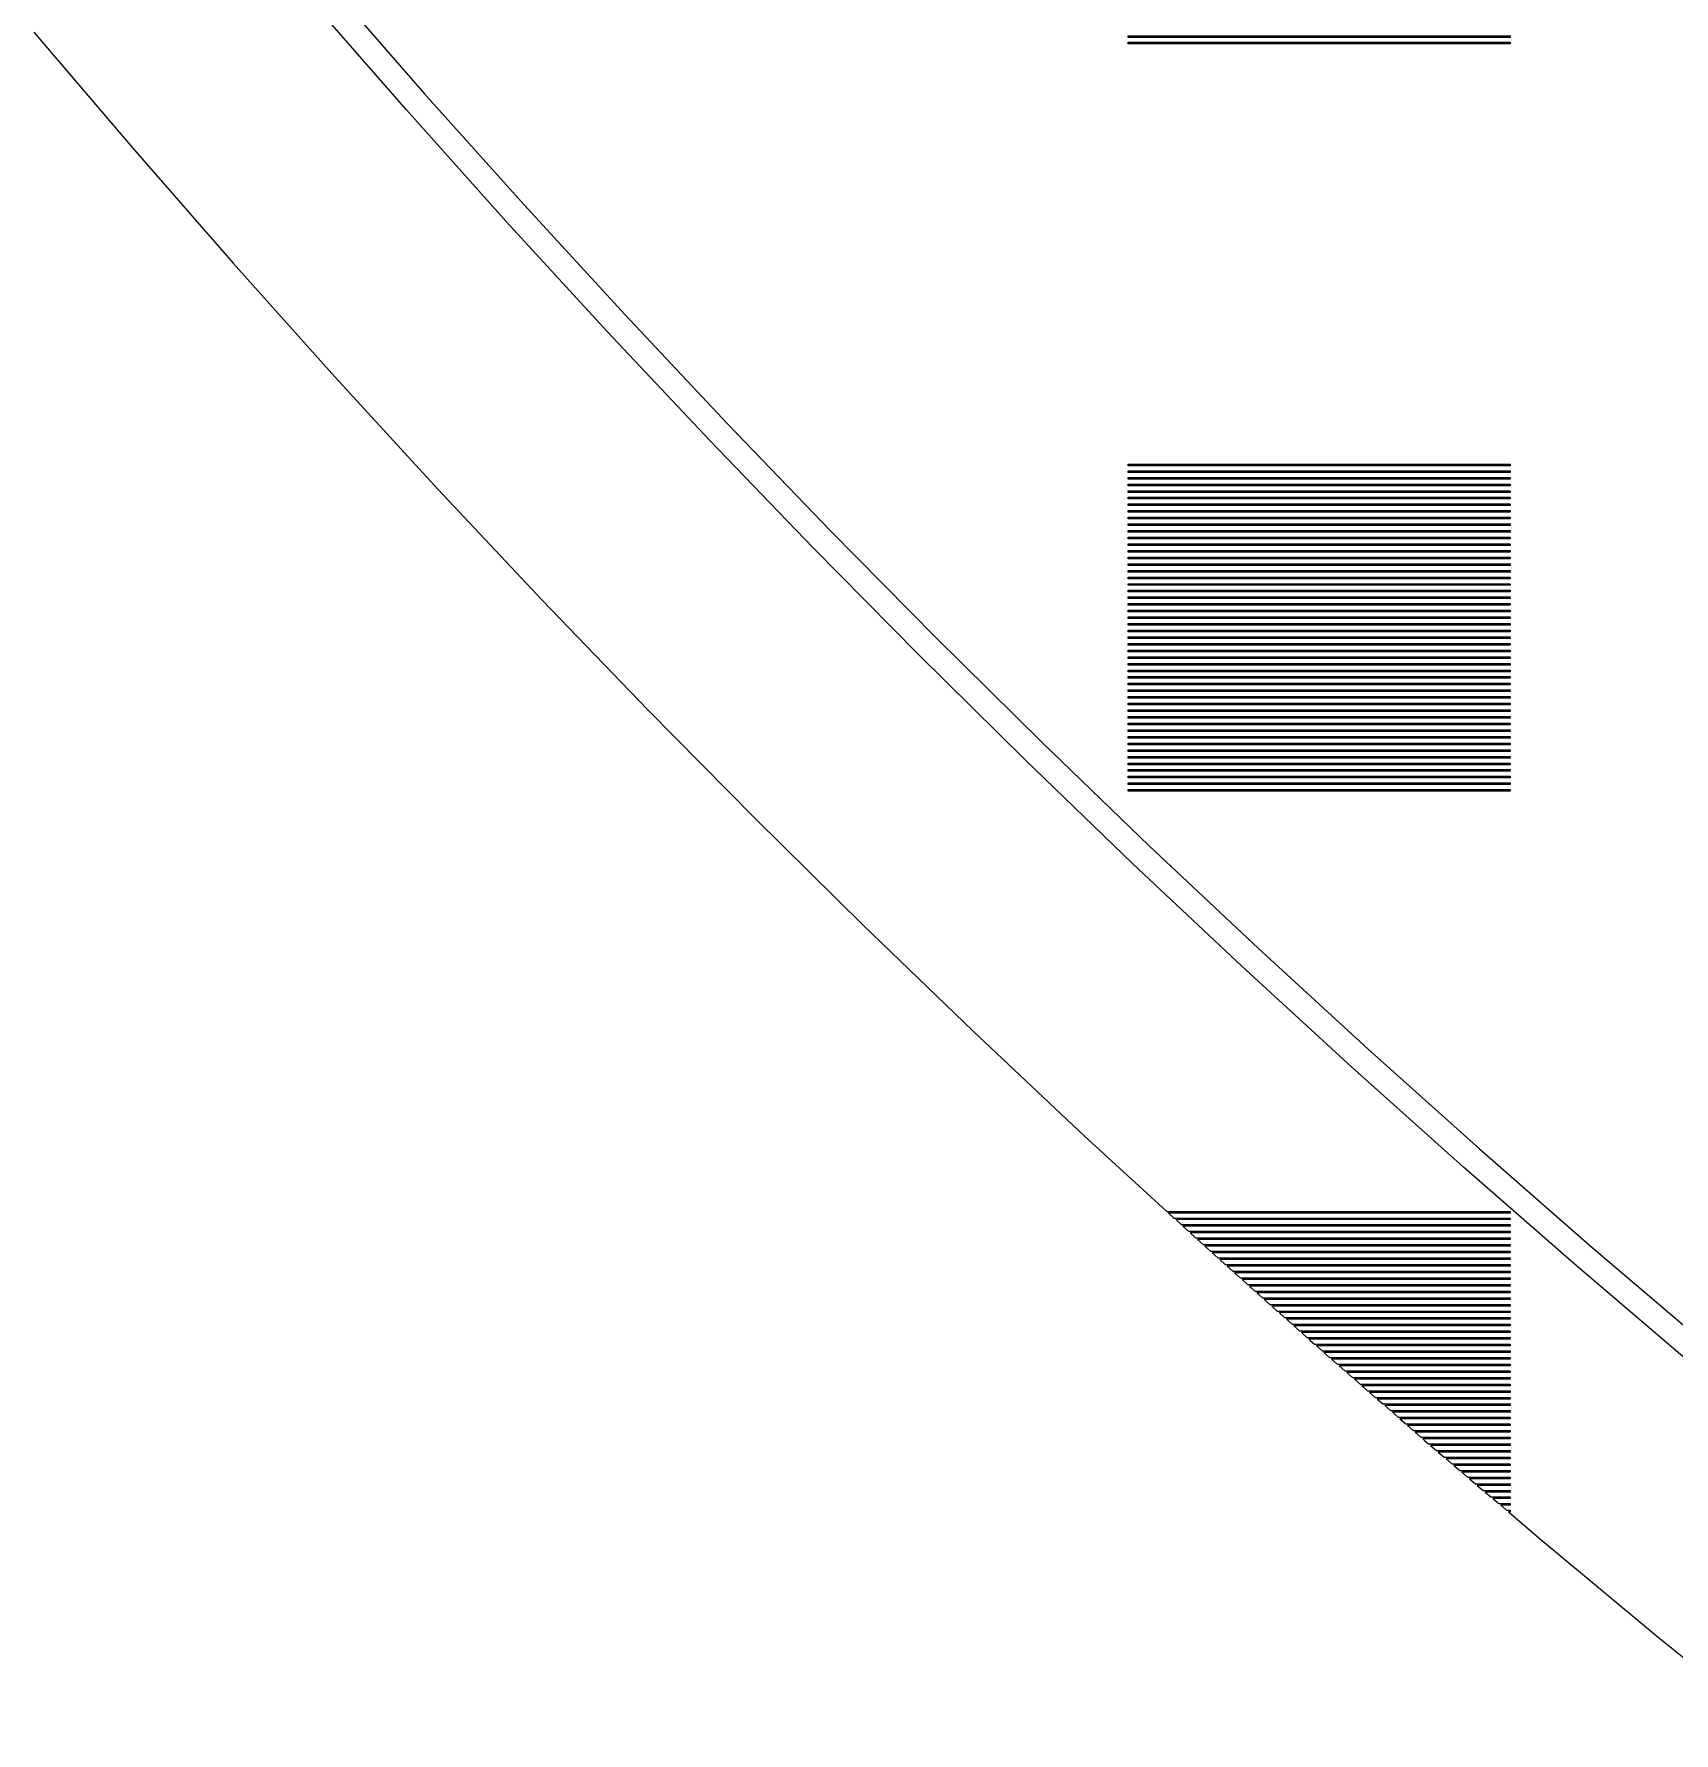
# Model space of a CAD drawing. Extents: x 40 to 187, y -3 to 150.
# Drawn here: x 51.91 to 62.01, y 13.9 to 24.36 of the extents above; entities that cross this region are included whole.
import ezdxf

# ---------------------------------------------------------------- set-up
doc = ezdxf.new("R2010")
doc.units = 0

msp = doc.modelspace()

# ---------------------------------------------------------------- linework, layer by layer
for p, q in [((54.1994, 23.8963), (53.5934, 24.5903)), ((53.7069, 24.6882), (54.3118, 23.9957)), ((51.9055, 24.3741), (52.5143, 23.6595)), ((58.6461, 24.343), (58.6461, 24.3532)), ((58.6461, 24.3532), (60.9981, 24.3532)), ((60.9981, 24.343), (58.6461, 24.343)), ((58.6461, 24.3021), (58.6461, 24.3123)), ((58.6461, 24.3123), (60.9981, 24.3123)), ((60.9981, 24.3021), (58.6461, 24.3021)), ((60.9981, 24.3532), (60.9981, 24.343)), ((60.9981, 24.3123), (60.9981, 24.3021)), ((54.3118, 23.9957), (54.925, 23.3107)), ((54.8139, 23.2099), (54.1994, 23.8963)), ((52.5143, 23.6595), (53.1319, 22.9524)), ((54.925, 23.3107), (55.5467, 22.6332)), ((55.4368, 22.5311), (54.8139, 23.2099)), ((53.1319, 22.9524), (53.758, 22.2529)), ((55.5467, 22.6332), (56.1766, 21.9634)), ((56.0679, 21.8599), (55.4368, 22.5311)), ((53.758, 22.2529), (54.3927, 21.5612)), ((56.1766, 21.9634), (56.8147, 21.3014)), ((56.7073, 21.1966), (56.0679, 21.8599)), ((58.6461, 21.7047), (58.6461, 21.7149)), ((58.6461, 21.7149), (60.9981, 21.7149)), ((60.9981, 21.7047), (58.6461, 21.7047)), ((58.6461, 21.6638), (58.6461, 21.674)), ((58.6461, 21.674), (60.9981, 21.674)), ((60.9981, 21.6638), (58.6461, 21.6638)), ((60.9981, 21.7149), (60.9981, 21.7047)), ((60.9981, 21.674), (60.9981, 21.6638)), ((54.3927, 21.5612), (55.0359, 20.8773)), ((58.6461, 21.6229), (58.6461, 21.6331)), ((58.6461, 21.6331), (60.9981, 21.6331)), ((60.9981, 21.6229), (58.6461, 21.6229)), ((58.6461, 21.582), (58.6461, 21.5922)), ((58.6461, 21.5922), (60.9981, 21.5922)), ((60.9981, 21.582), (58.6461, 21.582)), ((60.9981, 21.6331), (60.9981, 21.6229)), ((60.9981, 21.5922), (60.9981, 21.582)), ((58.6461, 21.541), (58.6461, 21.5513)), ((58.6461, 21.5513), (60.9981, 21.5513)), ((60.9981, 21.541), (58.6461, 21.541)), ((58.6461, 21.5002), (58.6461, 21.5104)), ((58.6461, 21.5104), (60.9981, 21.5104)), ((60.9981, 21.5002), (58.6461, 21.5002)), ((58.6461, 21.4592), (58.6461, 21.4695)), ((58.6461, 21.4695), (60.9981, 21.4695)), ((60.9981, 21.4592), (58.6461, 21.4592)), ((60.9981, 21.5513), (60.9981, 21.541)), ((60.9981, 21.5104), (60.9981, 21.5002)), ((60.9981, 21.4695), (60.9981, 21.4592)), ((58.6461, 21.4183), (58.6461, 21.4286)), ((58.6461, 21.4286), (60.9981, 21.4286)), ((60.9981, 21.4183), (58.6461, 21.4183)), ((58.6461, 21.3774), (58.6461, 21.3877)), ((58.6461, 21.3877), (60.9981, 21.3877)), ((60.9981, 21.3774), (58.6461, 21.3774)), ((58.6461, 21.3365), (58.6461, 21.3468)), ((58.6461, 21.3468), (60.9981, 21.3468)), ((60.9981, 21.4286), (60.9981, 21.4183)), ((60.9981, 21.3877), (60.9981, 21.3774)), ((60.9981, 21.3468), (60.9981, 21.3365)), ((56.8147, 21.3014), (57.4608, 20.6472)), ((60.9981, 21.3365), (58.6461, 21.3365)), ((58.6461, 21.2956), (58.6461, 21.3058)), ((58.6461, 21.3058), (60.9981, 21.3058)), ((60.9981, 21.2956), (58.6461, 21.2956)), ((58.6461, 21.2547), (58.6461, 21.265)), ((58.6461, 21.265), (60.9981, 21.265)), ((60.9981, 21.2547), (58.6461, 21.2547)), ((60.9981, 21.3058), (60.9981, 21.2956)), ((60.9981, 21.265), (60.9981, 21.2547)), ((57.3548, 20.5412), (56.7073, 21.1966)), ((58.6461, 21.2138), (58.6461, 21.224)), ((58.6461, 21.224), (60.9981, 21.224)), ((60.9981, 21.2138), (58.6461, 21.2138)), ((58.6461, 21.1729), (58.6461, 21.1832)), ((58.6461, 21.1832), (60.9981, 21.1832)), ((60.9981, 21.1729), (58.6461, 21.1729)), ((58.6461, 21.132), (58.6461, 21.1422)), ((58.6461, 21.1422), (60.9981, 21.1422)), ((60.9981, 21.224), (60.9981, 21.2138)), ((60.9981, 21.1832), (60.9981, 21.1729)), ((60.9981, 21.1422), (60.9981, 21.132)), ((60.9981, 21.132), (58.6461, 21.132)), ((58.6461, 21.0911), (58.6461, 21.1013)), ((58.6461, 21.1013), (60.9981, 21.1013)), ((60.9981, 21.0911), (58.6461, 21.0911)), ((58.6461, 21.0502), (58.6461, 21.0604)), ((58.6461, 21.0604), (60.9981, 21.0604)), ((60.9981, 21.0502), (58.6461, 21.0502)), ((60.9981, 21.1013), (60.9981, 21.0911)), ((60.9981, 21.0604), (60.9981, 21.0502)), ((58.6461, 21.0093), (58.6461, 21.0195)), ((58.6461, 21.0195), (60.9981, 21.0195)), ((60.9981, 21.0093), (58.6461, 21.0093)), ((58.6461, 20.9684), (58.6461, 20.9786)), ((58.6461, 20.9786), (60.9981, 20.9786)), ((60.9981, 20.9684), (58.6461, 20.9684)), ((58.6461, 20.9275), (58.6461, 20.9377)), ((58.6461, 20.9377), (60.9981, 20.9377)), ((60.9981, 20.9275), (58.6461, 20.9275)), ((60.9981, 21.0195), (60.9981, 21.0093)), ((60.9981, 20.9786), (60.9981, 20.9684)), ((60.9981, 20.9377), (60.9981, 20.9275)), ((55.0359, 20.8773), (55.6874, 20.2014)), ((58.6461, 20.8866), (58.6461, 20.8968)), ((58.6461, 20.8968), (60.9981, 20.8968)), ((60.9981, 20.8866), (58.6461, 20.8866)), ((58.6461, 20.8457), (58.6461, 20.8559)), ((58.6461, 20.8559), (60.9981, 20.8559)), ((60.9981, 20.8457), (58.6461, 20.8457)), ((60.9981, 20.8968), (60.9981, 20.8866)), ((60.9981, 20.8559), (60.9981, 20.8457)), ((58.6461, 20.8048), (58.6461, 20.815)), ((58.6461, 20.815), (60.9981, 20.815)), ((60.9981, 20.8048), (58.6461, 20.8048)), ((58.6461, 20.7639), (58.6461, 20.7741)), ((58.6461, 20.7741), (60.9981, 20.7741)), ((60.9981, 20.7639), (58.6461, 20.7639)), ((58.6461, 20.723), (58.6461, 20.7332)), ((58.6461, 20.7332), (60.9981, 20.7332)), ((60.9981, 20.723), (58.6461, 20.723)), ((60.9981, 20.815), (60.9981, 20.8048)), ((60.9981, 20.7741), (60.9981, 20.7639)), ((60.9981, 20.7332), (60.9981, 20.723)), ((57.4608, 20.6472), (58.115, 20.0011)), ((58.6461, 20.6821), (58.6461, 20.6923)), ((58.6461, 20.6923), (60.9981, 20.6923)), ((60.9981, 20.6821), (58.6461, 20.6821)), ((58.6461, 20.6412), (58.6461, 20.6514)), ((58.6461, 20.6514), (60.9981, 20.6514)), ((60.9981, 20.6412), (58.6461, 20.6412)), ((60.9981, 20.6923), (60.9981, 20.6821)), ((60.9981, 20.6514), (60.9981, 20.6412)), ((58.0102, 19.8937), (57.3548, 20.5412)), ((58.6461, 20.6003), (58.6461, 20.6105)), ((58.6461, 20.6105), (60.9981, 20.6105)), ((60.9981, 20.6003), (58.6461, 20.6003)), ((58.6461, 20.5594), (58.6461, 20.5696)), ((58.6461, 20.5696), (60.9981, 20.5696)), ((60.9981, 20.5594), (58.6461, 20.5594)), ((58.6461, 20.5185), (58.6461, 20.5287)), ((58.6461, 20.5287), (60.9981, 20.5287)), ((60.9981, 20.5185), (58.6461, 20.5185)), ((60.9981, 20.6105), (60.9981, 20.6003)), ((60.9981, 20.5696), (60.9981, 20.5594)), ((60.9981, 20.5287), (60.9981, 20.5185)), ((58.6461, 20.4776), (58.6461, 20.4878)), ((58.6461, 20.4878), (60.9981, 20.4878)), ((60.9981, 20.4776), (58.6461, 20.4776)), ((58.6461, 20.4367), (58.6461, 20.4469)), ((58.6461, 20.4469), (60.9981, 20.4469)), ((60.9981, 20.4367), (58.6461, 20.4367)), ((58.6461, 20.3958), (58.6461, 20.406)), ((58.6461, 20.406), (60.9981, 20.406)), ((60.9981, 20.4878), (60.9981, 20.4776)), ((60.9981, 20.4469), (60.9981, 20.4367)), ((60.9981, 20.406), (60.9981, 20.3958)), ((60.9981, 20.3958), (58.6461, 20.3958)), ((58.6461, 20.3549), (58.6461, 20.3651)), ((58.6461, 20.3651), (60.9981, 20.3651)), ((60.9981, 20.3549), (58.6461, 20.3549)), ((58.6461, 20.3139), (58.6461, 20.3242)), ((58.6461, 20.3242), (60.9981, 20.3242)), ((60.9981, 20.3139), (58.6461, 20.3139)), ((60.9981, 20.3651), (60.9981, 20.3549)), ((60.9981, 20.3242), (60.9981, 20.3139)), ((55.6874, 20.2014), (56.3471, 19.5335)), ((58.6461, 20.2731), (58.6461, 20.2833)), ((58.6461, 20.2833), (60.9981, 20.2833)), ((60.9981, 20.2731), (58.6461, 20.2731)), ((58.6461, 20.2321), (58.6461, 20.2424)), ((58.6461, 20.2424), (60.9981, 20.2424)), ((60.9981, 20.2321), (58.6461, 20.2321)), ((58.6461, 20.1912), (58.6461, 20.2015)), ((58.6461, 20.2015), (60.9981, 20.2015)), ((60.9981, 20.2833), (60.9981, 20.2731)), ((60.9981, 20.2424), (60.9981, 20.2321)), ((60.9981, 20.2015), (60.9981, 20.1912)), ((60.9981, 20.1912), (58.6461, 20.1912)), ((58.6461, 20.1503), (58.6461, 20.1606)), ((58.6461, 20.1606), (60.9981, 20.1606)), ((60.9981, 20.1503), (58.6461, 20.1503)), ((58.6461, 20.1094), (58.6461, 20.1196)), ((58.6461, 20.1196), (60.9981, 20.1196)), ((60.9981, 20.1094), (58.6461, 20.1094)), ((60.9981, 20.1606), (60.9981, 20.1503)), ((60.9981, 20.1196), (60.9981, 20.1094)), ((58.115, 20.0011), (58.777, 19.363)), ((58.6461, 20.0685), (58.6461, 20.0788)), ((58.6461, 20.0788), (60.9981, 20.0788)), ((60.9981, 20.0685), (58.6461, 20.0685)), ((58.6461, 20.0276), (58.6461, 20.0378)), ((58.6461, 20.0378), (60.9981, 20.0378)), ((60.9981, 20.0276), (58.6461, 20.0276)), ((58.6461, 19.9867), (58.6461, 19.9969)), ((58.6461, 19.9969), (60.9981, 19.9969)), ((60.9981, 19.9867), (58.6461, 19.9867)), ((60.9981, 20.0788), (60.9981, 20.0685)), ((60.9981, 20.0378), (60.9981, 20.0276)), ((60.9981, 19.9969), (60.9981, 19.9867)), ((58.6735, 19.2543), (58.0102, 19.8937)), ((58.6461, 19.9458), (58.6461, 19.956)), ((58.6461, 19.956), (60.9981, 19.956)), ((60.9981, 19.9458), (58.6461, 19.9458)), ((58.6461, 19.9049), (58.6461, 19.9151)), ((58.6461, 19.9151), (60.9981, 19.9151)), ((60.9981, 19.9049), (58.6461, 19.9049)), ((60.9981, 19.956), (60.9981, 19.9458)), ((60.9981, 19.9151), (60.9981, 19.9049)), ((58.6461, 19.864), (58.6461, 19.8742)), ((58.6461, 19.8742), (60.9981, 19.8742)), ((60.9981, 19.864), (58.6461, 19.864)), ((58.6461, 19.8231), (58.6461, 19.8333)), ((58.6461, 19.8333), (60.9981, 19.8333)), ((60.9981, 19.8231), (58.6461, 19.8231)), ((58.6461, 19.7822), (58.6461, 19.7924)), ((58.6461, 19.7924), (60.9981, 19.7924)), ((60.9981, 19.7822), (58.6461, 19.7822)), ((60.9981, 19.8742), (60.9981, 19.864)), ((60.9981, 19.8333), (60.9981, 19.8231)), ((60.9981, 19.7924), (60.9981, 19.7822)), ((58.6461, 19.7413), (58.6461, 19.7515)), ((58.6461, 19.7515), (60.9981, 19.7515)), ((60.9981, 19.7413), (58.6461, 19.7413)), ((58.6461, 19.7004), (58.6461, 19.7106)), ((58.6461, 19.7106), (60.9981, 19.7106)), ((60.9981, 19.7004), (58.6461, 19.7004)), ((60.9981, 19.7515), (60.9981, 19.7413)), ((60.9981, 19.7106), (60.9981, 19.7004)), ((56.3471, 19.5335), (57.015, 18.8738)), ((58.777, 19.363), (59.4468, 18.7331)), ((59.3447, 18.6232), (58.6735, 19.2543)), ((57.015, 18.8738), (57.6909, 18.2223)), ((59.4468, 18.7331), (60.1243, 18.1114)), ((60.0235, 18.0003), (59.3447, 18.6232)), ((57.6909, 18.2223), (58.3748, 17.5791)), ((60.1243, 18.1114), (60.8093, 17.4982)), ((60.7099, 17.3858), (60.0235, 18.0003)), ((58.3748, 17.5791), (58.8826, 17.1132)), ((60.8093, 17.4982), (61.5018, 16.8933)), ((61.4039, 16.7798), (60.7099, 17.3858)), ((58.8826, 17.1132), (60.9981, 17.1132)), ((60.9981, 17.103), (58.8938, 17.103)), ((58.8938, 17.103), (58.9272, 17.0723)), ((58.9272, 17.0723), (60.9981, 17.0723)), ((60.9981, 17.0621), (58.9384, 17.0621)), ((58.9384, 17.0621), (58.9718, 17.0314)), ((60.9981, 17.1132), (60.9981, 17.103)), ((60.9981, 17.0723), (60.9981, 17.0621)), ((58.9718, 17.0314), (60.9981, 17.0314)), ((60.9981, 17.0212), (58.9829, 17.0212)), ((58.9829, 17.0212), (59.0164, 16.9905)), ((59.0164, 16.9905), (60.9981, 16.9905)), ((60.9981, 16.9803), (59.0275, 16.9803)), ((59.0275, 16.9803), (59.0609, 16.9496)), ((60.9981, 17.0314), (60.9981, 17.0212)), ((60.9981, 16.9905), (60.9981, 16.9803)), ((59.0609, 16.9496), (60.9981, 16.9496)), ((60.9981, 16.9393), (59.0722, 16.9393)), ((59.0722, 16.9393), (59.1065, 16.9087)), ((59.1065, 16.9087), (60.9981, 16.9087)), ((60.9981, 16.8985), (59.1179, 16.8985)), ((59.1179, 16.8985), (59.1522, 16.8678)), ((59.1522, 16.8678), (60.9981, 16.8678)), ((60.9981, 16.8575), (59.1636, 16.8575)), ((59.1636, 16.8575), (59.1979, 16.8269)), ((60.9981, 16.9496), (60.9981, 16.9393)), ((60.9981, 16.9087), (60.9981, 16.8985)), ((60.9981, 16.8678), (60.9981, 16.8575)), ((61.5018, 16.8933), (62.2017, 16.297)), ((59.1979, 16.8269), (60.9981, 16.8269)), ((60.9981, 16.8166), (59.2093, 16.8166)), ((59.2093, 16.8166), (59.2436, 16.786)), ((59.2436, 16.786), (60.9981, 16.786)), ((60.9981, 16.7757), (59.255, 16.7757)), ((59.255, 16.7757), (59.2892, 16.7451)), ((59.2892, 16.7451), (60.9981, 16.7451)), ((60.9981, 16.8269), (60.9981, 16.8166)), ((60.9981, 16.786), (60.9981, 16.7757)), ((60.9981, 16.7451), (60.9981, 16.7348)), ((62.1051, 16.1823), (61.4039, 16.7798)), ((60.9981, 16.7348), (59.3007, 16.7348)), ((59.3007, 16.7348), (59.335, 16.7041)), ((59.335, 16.7041), (60.9981, 16.7041)), ((60.9981, 16.6939), (59.3464, 16.6939)), ((59.3464, 16.6939), (59.3806, 16.6633)), ((59.3806, 16.6633), (60.9981, 16.6633)), ((60.9981, 16.653), (59.3921, 16.653)), ((59.3921, 16.653), (59.4263, 16.6223)), ((60.9981, 16.7041), (60.9981, 16.6939)), ((60.9981, 16.6633), (60.9981, 16.653)), ((59.4263, 16.6223), (60.9981, 16.6223)), ((60.9981, 16.6121), (59.4377, 16.6121)), ((59.4377, 16.6121), (59.472, 16.5815)), ((59.472, 16.5815), (60.9981, 16.5815)), ((60.9981, 16.5712), (59.4834, 16.5712)), ((59.4834, 16.5712), (59.5177, 16.5405)), ((59.5177, 16.5405), (60.9981, 16.5405)), ((60.9981, 16.6223), (60.9981, 16.6121)), ((60.9981, 16.5815), (60.9981, 16.5712)), ((60.9981, 16.5405), (60.9981, 16.5303)), ((60.9981, 16.5303), (59.5291, 16.5303)), ((59.5291, 16.5303), (59.5634, 16.4996)), ((59.5634, 16.4996), (60.9981, 16.4996)), ((60.9981, 16.4894), (59.5748, 16.4894)), ((59.5748, 16.4894), (59.6091, 16.4587)), ((59.6091, 16.4587), (60.9981, 16.4587)), ((60.9981, 16.4485), (59.6205, 16.4485)), ((59.6205, 16.4485), (59.6548, 16.4178)), ((60.9981, 16.4996), (60.9981, 16.4894)), ((60.9981, 16.4587), (60.9981, 16.4485)), ((59.6548, 16.4178), (60.9981, 16.4178)), ((60.9981, 16.4076), (59.6662, 16.4076)), ((59.6662, 16.4076), (59.7005, 16.3769)), ((59.7005, 16.3769), (60.9981, 16.3769)), ((60.9981, 16.3667), (59.7119, 16.3667)), ((59.7119, 16.3667), (59.7462, 16.336)), ((59.7462, 16.336), (60.9981, 16.336)), ((60.9981, 16.3258), (59.7576, 16.3258)), ((59.7576, 16.3258), (59.766, 16.3183)), ((60.9981, 16.4178), (60.9981, 16.4076)), ((60.9981, 16.3769), (60.9981, 16.3667)), ((60.9981, 16.336), (60.9981, 16.3258)), ((59.766, 16.3183), (59.7925, 16.2951)), ((59.7925, 16.2951), (60.9981, 16.2951)), ((60.9981, 16.2849), (59.8042, 16.2849)), ((59.8042, 16.2849), (59.8393, 16.2542)), ((59.8393, 16.2542), (60.9981, 16.2542)), ((60.9981, 16.244), (59.851, 16.244)), ((59.851, 16.244), (59.8862, 16.2133)), ((60.9981, 16.2951), (60.9981, 16.2849)), ((60.9981, 16.2542), (60.9981, 16.244)), ((59.8862, 16.2133), (60.9981, 16.2133)), ((60.9981, 16.2031), (59.8979, 16.2031)), ((59.8979, 16.2031), (59.933, 16.1724)), ((59.933, 16.1724), (60.9981, 16.1724)), ((60.9981, 16.1622), (59.9447, 16.1622)), ((59.9447, 16.1622), (59.9798, 16.1315)), ((59.9798, 16.1315), (60.9981, 16.1315)), ((60.9981, 16.1213), (59.9915, 16.1213)), ((59.9915, 16.1213), (60.0267, 16.0906)), ((60.9981, 16.2133), (60.9981, 16.2031)), ((60.9981, 16.1724), (60.9981, 16.1622)), ((60.9981, 16.1315), (60.9981, 16.1213)), ((60.0267, 16.0906), (60.9981, 16.0906)), ((60.9981, 16.0804), (60.0384, 16.0804)), ((60.0384, 16.0804), (60.0735, 16.0497)), ((60.0735, 16.0497), (60.9981, 16.0497)), ((60.9981, 16.0395), (60.0852, 16.0395)), ((60.0852, 16.0395), (60.1203, 16.0088)), ((60.1203, 16.0088), (60.9981, 16.0088)), ((60.9981, 16.0906), (60.9981, 16.0804)), ((60.9981, 16.0497), (60.9981, 16.0395)), ((60.9981, 16.0088), (60.9981, 15.9986)), ((60.9981, 15.9986), (60.132, 15.9986)), ((60.132, 15.9986), (60.1672, 15.9679)), ((60.1672, 15.9679), (60.9981, 15.9679)), ((60.9981, 15.9577), (60.1789, 15.9577)), ((60.1789, 15.9577), (60.214, 15.927)), ((60.214, 15.927), (60.9981, 15.927)), ((60.9981, 15.9168), (60.2257, 15.9168)), ((60.2257, 15.9168), (60.2608, 15.8861)), ((60.9981, 15.9679), (60.9981, 15.9577)), ((60.9981, 15.927), (60.9981, 15.9168)), ((60.2608, 15.8861), (60.9981, 15.8861)), ((60.9981, 15.8759), (60.2725, 15.8759)), ((60.2725, 15.8759), (60.3077, 15.8452)), ((60.3077, 15.8452), (60.9981, 15.8452)), ((60.9981, 15.835), (60.3194, 15.835)), ((60.3194, 15.835), (60.3545, 15.8043)), ((60.3545, 15.8043), (60.9981, 15.8043)), ((60.9981, 15.8861), (60.9981, 15.8759)), ((60.9981, 15.8452), (60.9981, 15.835)), ((60.9981, 15.8043), (60.9981, 15.7941)), ((60.9981, 15.7941), (60.3662, 15.7941)), ((60.3662, 15.7941), (60.4014, 15.7634)), ((60.4014, 15.7634), (60.9981, 15.7634)), ((60.9981, 15.7532), (60.4131, 15.7532)), ((60.4131, 15.7532), (60.4482, 15.7225)), ((60.4482, 15.7225), (60.9981, 15.7225)), ((60.9981, 15.7122), (60.4599, 15.7122)), ((60.4599, 15.7122), (60.4731, 15.7007)), ((60.4731, 15.7007), (60.4956, 15.6816)), ((60.9981, 15.7634), (60.9981, 15.7532)), ((60.9981, 15.7225), (60.9981, 15.7122)), ((60.4956, 15.6816), (60.9981, 15.6816)), ((60.9981, 15.6714), (60.5076, 15.6714)), ((60.5076, 15.6714), (60.5436, 15.6407)), ((60.5436, 15.6407), (60.9981, 15.6407)), ((60.9981, 15.6304), (60.5556, 15.6304)), ((60.5556, 15.6304), (60.5916, 15.5998)), ((60.5916, 15.5998), (60.9981, 15.5998)), ((60.9981, 15.6816), (60.9981, 15.6714)), ((60.9981, 15.6407), (60.9981, 15.6304)), ((60.9981, 15.5998), (60.9981, 15.5895)), ((60.9981, 15.5895), (60.6036, 15.5895)), ((60.6036, 15.5895), (60.6396, 15.5589)), ((60.6396, 15.5589), (60.9981, 15.5589)), ((60.9981, 15.5486), (60.6516, 15.5486)), ((60.6516, 15.5486), (60.6876, 15.5179)), ((60.6876, 15.5179), (60.9981, 15.5179)), ((60.9981, 15.5077), (60.6996, 15.5077)), ((60.6996, 15.5077), (60.7356, 15.4771)), ((60.9981, 15.5589), (60.9981, 15.5486)), ((60.9981, 15.5179), (60.9981, 15.5077)), ((60.7356, 15.4771), (60.9981, 15.4771)), ((60.9981, 15.4668), (60.7476, 15.4668)), ((60.7476, 15.4668), (60.7836, 15.4361)), ((60.7836, 15.4361), (60.9981, 15.4361)), ((60.9981, 15.4259), (60.7956, 15.4259)), ((60.7956, 15.4259), (60.8316, 15.3952)), ((60.8316, 15.3952), (60.9981, 15.3952)), ((60.9981, 15.385), (60.8436, 15.385)), ((60.8436, 15.385), (60.8797, 15.3543)), ((60.9981, 15.4771), (60.9981, 15.4668)), ((60.9981, 15.4361), (60.9981, 15.4259)), ((60.9981, 15.3952), (60.9981, 15.385)), ((60.8797, 15.3543), (60.9981, 15.3543)), ((60.9981, 15.3441), (60.8916, 15.3441)), ((60.8916, 15.3441), (60.9277, 15.3134)), ((60.9277, 15.3134), (60.9981, 15.3134)), ((60.9981, 15.3032), (60.9397, 15.3032)), ((60.9397, 15.3032), (60.9757, 15.2725)), ((60.9981, 15.3543), (60.9981, 15.3441)), ((60.9981, 15.3134), (60.9981, 15.3032)), ((60.9757, 15.2725), (60.9981, 15.2725)), ((60.9981, 15.2623), (60.9877, 15.2623)), ((60.9877, 15.2623), (61.1877, 15.0919)), ((60.9981, 15.2725), (60.9981, 15.2623)), ((61.1877, 15.0919), (61.9097, 14.4919)), ((61.9097, 14.4919), (62.6391, 13.9008))]:
    msp.add_line(p, q)

doc.saveas('drawing.dxf')
